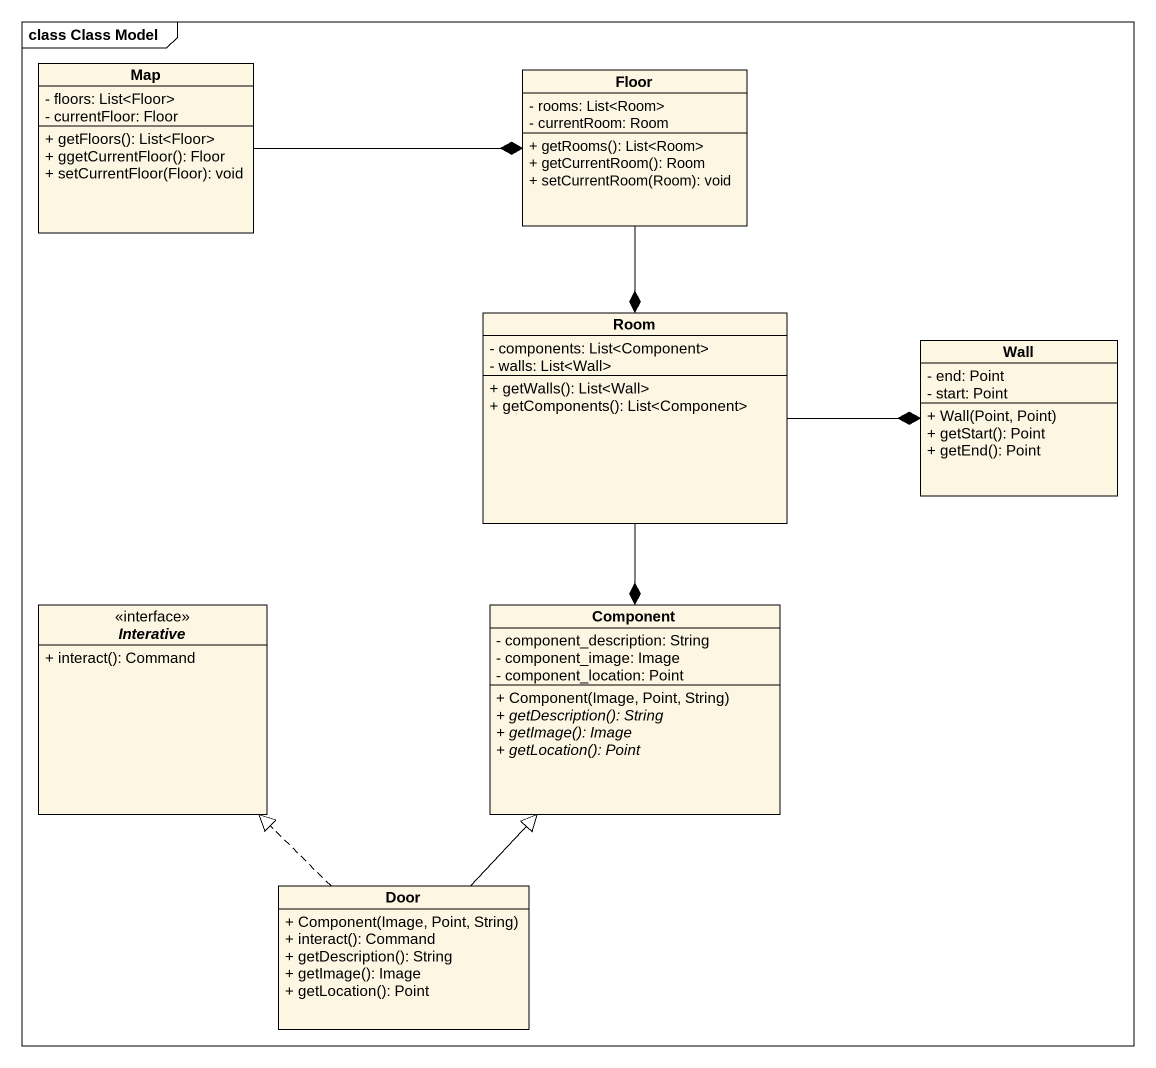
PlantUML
@startuml
mainframe class Class Model
hide circle
hide empty members
skinparam classAttributeIconSize 0
class "Map" as Map_ {
  - floors: List<Floor>
  - currentFloor: Floor
  + getFloors(): List<Floor>
  + ggetCurrentFloor(): Floor
  + setCurrentFloor(Floor): void
}
class Floor {
  - rooms: List<Room>
  - currentRoom: Room
  + getRooms(): List<Room>
  + getCurrentRoom(): Room
  + setCurrentRoom(Room): void
}
class Room {
  - components: List<Component>
  - walls: List<Wall>
  + getWalls(): List<Wall>
  + getComponents(): List<Component>
}
class Wall {
  - end: Point
  - start: Point
  + Wall(Point, Point)
  + getStart(): Point
  + getEnd(): Point
}
interface Interative <<interface>> {
  + interact(): Command
}
class "Component" as Component_ {
  - component_description: String
  - component_image: Image
  - component_location: Point
  + Component(Image, Point, String)
  {abstract} + getDescription(): String
  {abstract} + getImage(): Image
  {abstract} + getLocation(): Point
}
class Door {
  + Component(Image, Point, String)
  + interact(): Command
  + getDescription(): String
  + getImage(): Image
  + getLocation(): Point
}
Map_ -right-* Floor
Floor --* Room
Room -right-* Wall
Room --* Component_
Door .up.|> Interative
Door -up-|> Component_
@enduml
